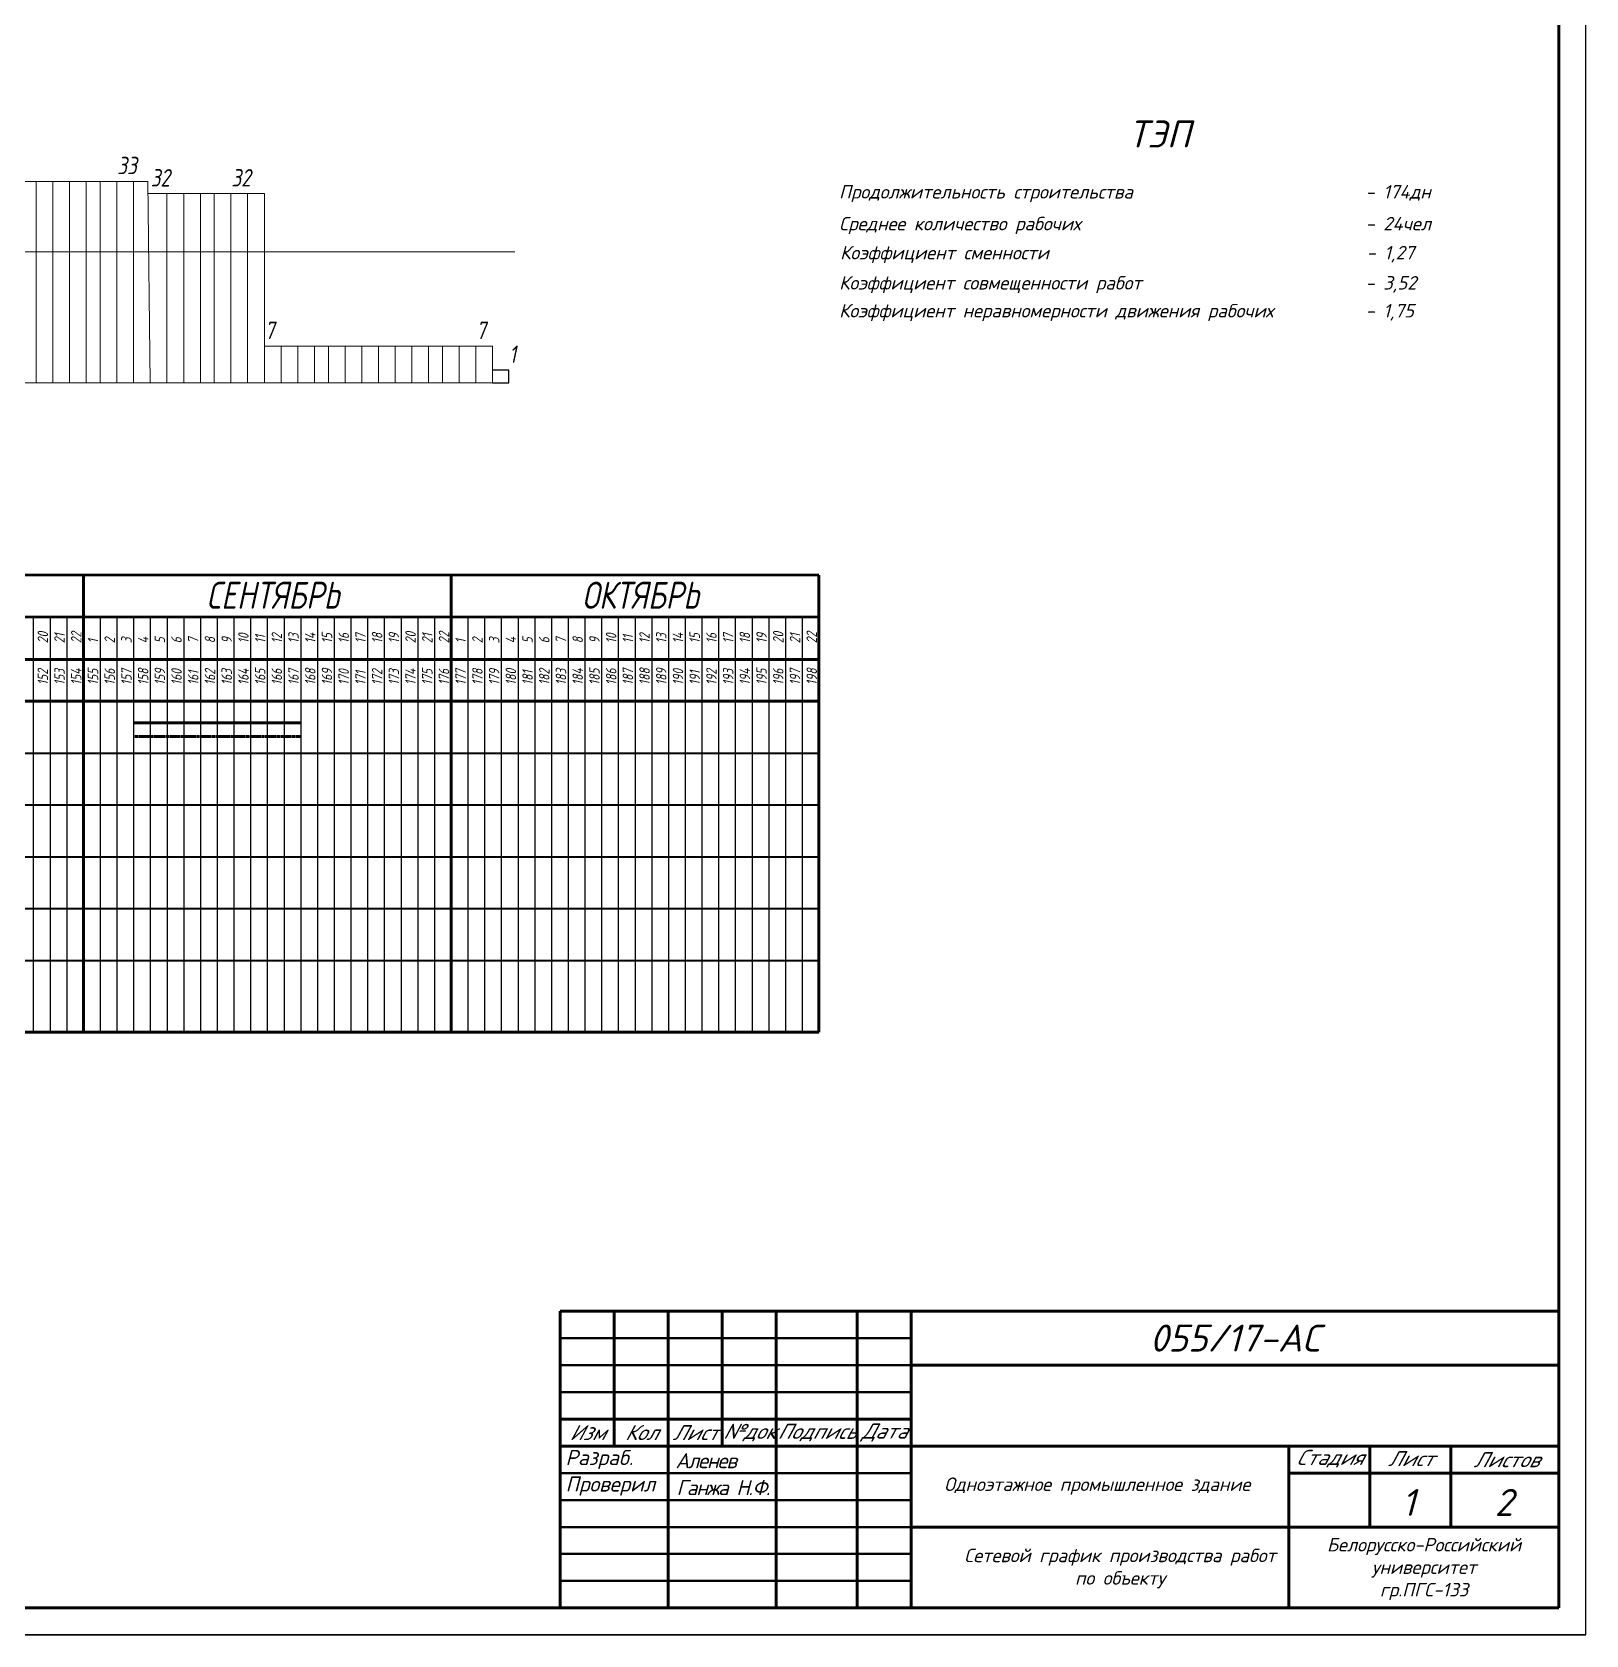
# Model space of a CAD drawing. Header units: millimetres. Extents: x -345369 to 252202, y 74562 to 424723.
# Drawn here: x 15687 to 44468, y 144201 to 173901 of the extents above; entities that cross this region are included whole.
import ezdxf

# ---------------------------------------------------------------- set-up
doc = ezdxf.new("R2010")
doc.units = ezdxf.units.MM
doc.linetypes.add('KL', pattern=[4, 2, -2])
for name, color, linetype in [('1STAIR2D', 30, 'Continuous'), ('A0-07', 30, 'Continuous'), ('A0-08', 101, 'Continuous')]:
    doc.layers.add(name, color=color, linetype=linetype)
doc.layers.add('Штампы&Таблицы', color=1, linetype='Continuous', lineweight=70)
doc.styles.add('RUSS', font='isocpeui.ttf', dxfattribs={"width": 0.8})
doc.styles.get("Standard").update_dxf_attribs({"font": 'isocpeur.TTF', "oblique": 15})

msp = doc.modelspace()

# ---------------------------------------------------------------- linework, layer by layer
at = {"color": 0}
msp.add_line((44468.411729, 144200.907717), (44468.411729, 203600.907717), dxfattribs=at)
for p, q in [((24518.909212, 167638.363556), (24217.056874, 167638.363556)), ((24518.909212, 167398.502564), (24518.909212, 167638.363556)), ((24217.056874, 167398.502564), (24518.909212, 167398.502564))]:
    msp.add_line(p, q)
at = {"layer": '1STAIR2D', "color": 0, "lineweight": 70}
for p, q in [((43968.411729, 144700.907717), (43968.411729, 203100.907717)), ((-37531.588271, 144700.907717), (43968.411729, 144700.907717))]:
    msp.add_line(p, q, dxfattribs=at)
at = {"layer": '1STAIR2D', "color": 0, "lineweight": 100}
for p, q in [((43968.411729, 150200.907717), (25468.411729, 150200.907717)), ((25468.411729, 150200.907717), (25468.411729, 144700.907717)), ((26468.411729, 150200.907717), (26468.411729, 147700.907717)), ((27468.411633, 150200.907752), (27468.411633, 144700.907752)), ((28468.411729, 150200.907717), (28468.411729, 147700.907717)), ((29468.411633, 150200.907752), (29468.411633, 144700.907752)), ((30968.411633, 150200.907752), (30968.411633, 144700.907752)), ((31968.411729, 150200.907717), (31968.411729, 144700.907717)), ((43968.411633, 149200.907712), (31968.411633, 149200.907712)), ((31968.411578, 148200.907737), (25468.411578, 148200.907737)), ((31968.411578, 147700.907737), (25468.411578, 147700.907737)), ((43968.411729, 147700.907717), (31968.411729, 147700.907717)), ((38968.411729, 147700.907717), (38968.411729, 144700.907717)), ((40468.411729, 147700.907717), (40468.411729, 146200.907717)), ((41968.411729, 147700.907717), (41968.411729, 146200.907717)), ((43968.411729, 147200.907717), (38968.411729, 147200.907717)), ((43968.411633, 146200.907712), (31968.411633, 146200.907712))]:
    msp.add_line(p, q, dxfattribs=at)
at = {"layer": '1STAIR2D', "color": 0, "lineweight": 50}
for p, q in [((31968.411729, 149700.907717), (25468.411729, 149700.907717)), ((31968.411729, 149200.907712), (25468.411729, 149200.907712)), ((31968.411578, 148700.907737), (25468.411578, 148700.907737)), ((31968.411578, 147200.907737), (25468.411578, 147200.907737)), ((31968.411578, 146700.907737), (25468.411578, 146700.907737)), ((31968.411578, 146200.907737), (25468.411578, 146200.907737)), ((31968.411578, 145700.907737), (25468.411578, 145700.907737)), ((31968.411578, 145200.907737), (25468.411578, 145200.907737))]:
    msp.add_line(p, q, dxfattribs=at)
at = {"layer": '1STAIR2D', "color": 0}
for p, q in [((25468.411729, 149700.907717), (25468.411729, 149700.907717)), ((-39531.588271, 144200.907717), (44468.411729, 144200.907717))]:
    msp.add_line(p, q, dxfattribs=at)
at = {"layer": 'A0-07', "color": 0, "lineweight": 20}
for p, q in [((12154.090475, 171134.633592), (15762.279274, 171134.633592)), ((15762.279274, 167398.502564), (15762.279274, 171134.633592)), ((15762.279274, 167398.502564), (15762.279274, 171134.633592)), ((15762.279274, 167398.502564), (15762.279274, 171134.633592)), ((15762.279274, 167398.502564), (15762.279274, 171134.633592)), ((15762.279274, 167398.502564), (15762.279274, 171134.633592)), ((15762.279274, 171134.633592), (17833.153585, 171134.633592)), ((16071.879274, 167398.502564), (16071.879274, 171134.633592)), ((16071.879274, 167398.502564), (16071.879274, 171134.633592)), ((16071.879274, 167398.502564), (16071.879274, 171134.633592)), ((16071.879274, 167398.502564), (16071.879274, 171134.633592)), ((16381.479274, 167398.502564), (16381.479274, 171134.633592)), ((16381.479274, 167398.502564), (16381.479274, 171134.633592)), ((16691.079274, 167398.502564), (16691.079274, 171134.633592)), ((16691.079274, 167398.502564), (16691.079274, 171134.633592)), ((16947.173674, 167398.502564), (16947.173674, 171134.633592)), ((17256.773674, 167398.502564), (17256.773674, 171134.633592)), ((17256.773674, 167398.502564), (17256.773674, 171134.633592)), ((17566.373674, 167398.502564), (17566.373674, 171134.633592)), ((17566.373674, 167398.502564), (17566.373674, 171134.633592)), ((17566.373674, 167398.502564), (17566.373674, 171134.633592)), ((17566.373674, 167398.502564), (17566.373674, 171134.633592)), ((17875.973674, 167398.502564), (17833.153585, 171134.633592)), ((17831.325485, 170907.018763), (19989.668074, 170907.018763)), ((18185.573674, 167398.502564), (18185.573674, 170907.018763)), ((18185.573674, 167398.502564), (18185.573674, 170907.018763)), ((18185.573674, 167398.502564), (18185.573674, 170907.018763)), ((18185.573674, 167398.502564), (18185.573674, 170907.018763)), ((18495.173674, 167398.502564), (18495.173674, 170907.018763)), ((18495.173674, 167398.502564), (18495.173674, 170907.018763)), ((18804.773674, 167398.502564), (18804.773674, 170907.018763)), ((18804.773674, 167398.502564), (18804.773674, 170907.018763)), ((19060.868074, 167398.502564), (19060.868074, 170907.018763)), ((19370.468074, 167398.502564), (19370.468074, 170907.018763)), ((19370.468074, 167398.502564), (19370.468074, 170907.018763)), ((19680.068074, 167398.502564), (19680.068074, 170907.018763)), ((19680.068074, 167398.502564), (19680.068074, 170907.018763)), ((19680.068074, 167398.502564), (19680.068074, 170907.018763)), ((19680.068074, 167398.502564), (19680.068074, 170907.018763)), ((19989.668074, 167398.502564), (19989.668074, 170907.018763)), ((24631.400259, 169829.367819), (-30136.174907, 169829.367819)), ((-30136.174907, 169829.367819), (24518.909212, 169829.367819)), ((19989.668074, 168081.361646), (24217.056874, 168081.361646)), ((20299.268074, 167398.502564), (20299.268074, 168081.361646)), ((20299.268074, 167398.502564), (20299.268074, 168081.361646)), ((20299.268074, 167398.502564), (20299.268074, 168081.361646)), ((20299.268074, 167398.502564), (20299.268074, 168081.361646)), ((20608.868074, 167398.502564), (20608.868074, 168081.361646)), ((20608.868074, 167398.502564), (20608.868074, 168081.361646)), ((20918.468074, 167398.502564), (20918.468074, 168081.361646)), ((20918.468074, 167398.502564), (20918.468074, 168081.361646)), ((21174.562474, 167398.502564), (21174.562474, 168081.361646)), ((21484.162474, 167398.502564), (21484.162474, 168081.361646)), ((21484.162474, 167398.502564), (21484.162474, 168081.361646)), ((21793.762474, 167398.502564), (21793.762474, 168081.361646)), ((21793.762474, 167398.502564), (21793.762474, 168081.361646)), ((21793.762474, 167398.502564), (21793.762474, 168081.361646)), ((21793.762474, 167398.502564), (21793.762474, 168081.361646)), ((22103.362474, 167398.502564), (22103.362474, 168081.361646)), ((22412.962474, 167398.502564), (22412.962474, 168081.361646)), ((22412.962474, 167398.502564), (22412.962474, 168081.361646)), ((22412.962474, 167398.502564), (22412.962474, 168081.361646)), ((22412.962474, 167398.502564), (22412.962474, 168081.361646)), ((22722.562474, 167398.502564), (22722.562474, 168081.361646)), ((22722.562474, 167398.502564), (22722.562474, 168081.361646)), ((23032.162474, 167398.502564), (23032.162474, 168081.361646)), ((23032.162474, 167398.502564), (23032.162474, 168081.361646)), ((23288.256874, 167398.502564), (23288.256874, 168081.361646)), ((23597.856874, 167398.502564), (23597.856874, 168081.361646)), ((23597.856874, 167398.502564), (23597.856874, 168081.361646)), ((23907.456874, 167398.502564), (23907.456874, 168081.361646)), ((23907.456874, 167398.502564), (23907.456874, 168081.361646)), ((23907.456874, 167398.502564), (23907.456874, 168081.361646)), ((23907.456874, 167398.502564), (23907.456874, 168081.361646)), ((24217.056874, 167398.502564), (24217.056874, 168081.361646)), ((-30001.353063, 167398.502564), (24217.056874, 167398.502564))]:
    msp.add_line(p, q, dxfattribs=at)
at = {"layer": 'A0-07', "color": 0, "lineweight": 70}
for p, q in [((16638.334454, 162276.409595), (16638.334454, 163839.354346)), ((23449.534454, 162276.409595), (23449.534454, 163839.354346)), ((30260.734454, 162276.409595), (30260.734454, 163839.354346)), ((16638.334454, 162276.409595), (16638.334454, 161502.409595)), ((23449.534454, 162276.409595), (23449.534454, 161502.409595)), ((30260.734454, 162276.409595), (30260.734454, 161502.409595)), ((16638.334454, 161904.354346), (16638.334454, 155366.776444)), ((23449.534454, 161904.354346), (23449.534454, 155366.776444)), ((30260.734454, 161904.354346), (30260.734454, 155366.776444))]:
    msp.add_line(p, q, dxfattribs=at)
at = {"layer": 'A0-07', "color": 0, "lineweight": 30}
for p, q in [((18805.534454, 161502.409595), (18805.534454, 161502.409595)), ((21591.934454, 161502.409595), (21591.934454, 161502.409595))]:
    msp.add_line(p, q, dxfattribs=at)
at = {"layer": 'A0-07', "color": 0, "lineweight": 90}
msp.add_line((17567.134454, 161102.286282), (20663.134454, 161102.286282), dxfattribs=at)
at = {"layer": 'A0-07', "color": 0, "linetype": 'KL', "lineweight": 90}
msp.add_line((17567.134454, 160846.804328), (20663.134454, 160846.804328), dxfattribs=at)
at = {"layer": 'A0-08', "color": 0, "lineweight": 70}
for p, q in [((-24834.365944, 163854.299097), (30260.734454, 163839.354346)), ((-24228.865546, 163050.409595), (30260.734454, 163065.354346)), ((-24228.865546, 162276.409595), (30260.734454, 162276.409595)), ((-17417.665546, 162276.503887), (30260.734454, 162276.409595)), ((-31645.565944, 161502.409595), (30260.734454, 161502.409595)), ((-24834.365944, 161502.409595), (30260.734454, 161502.409595)), ((-31645.565944, 155366.776444), (30260.734454, 155366.776444)), ((-24834.365944, 155366.776444), (30260.734454, 155366.776444))]:
    msp.add_line(p, q, dxfattribs=at)
at = {"layer": 'A0-08', "color": 0, "lineweight": 40}
for p, q in [((16638.334454, 163065.354346), (16638.334454, 161130.354346)), ((23449.534454, 163065.354346), (23449.534454, 161130.354346)), ((-31645.565944, 160541.813278), (30260.734454, 160541.813278)), ((-24834.365944, 160541.90757), (30260.734454, 160541.90757)), ((-31645.565944, 159581.216961), (30260.734454, 159581.216961)), ((-24834.365944, 159581.311253), (30260.734454, 159581.311253)), ((-31645.565944, 158620.620645), (30260.734454, 158620.620645)), ((-24834.365944, 158620.714936), (30260.734454, 158620.714936)), ((-31645.565944, 157660.024328), (30260.734454, 157660.024328)), ((-24834.365944, 157660.11862), (30260.734454, 157660.11862)), ((-31645.565944, 156699.428011), (30260.734454, 156699.428011)), ((-24834.365944, 156699.522303), (30260.734454, 156699.522303))]:
    msp.add_line(p, q, dxfattribs=at)
at = {"layer": 'A0-08', "color": 0, "lineweight": 35}
msp.add_line((30260.734454, 163065.354346), (30260.734454, 161130.354346), dxfattribs=at)
at = {"layer": 'A0-08', "color": 0}
for p, q in [((15709.534454, 163050.409595), (15709.534454, 162276.409595)), ((16019.134454, 163050.409595), (16019.134454, 162276.409595)), ((16328.734454, 163050.409595), (16328.734454, 162276.409595)), ((16947.934454, 163050.409595), (16947.934454, 162276.409595)), ((17257.534454, 163050.409595), (17257.534454, 162276.409595)), ((17567.134454, 163050.409595), (17567.134454, 162276.409595)), ((17876.734454, 163050.409595), (17876.734454, 162276.409595)), ((18186.334454, 163050.409595), (18186.334454, 162276.409595)), ((18495.934454, 163050.409595), (18495.934454, 162276.409595)), ((18805.534454, 163050.409595), (18805.534454, 162276.409595)), ((19115.134454, 163050.409595), (19115.134454, 162276.409595)), ((19424.734454, 163050.409595), (19424.734454, 162276.409595)), ((19734.334454, 163050.409595), (19734.334454, 162276.409595)), ((20043.934454, 163050.409595), (20043.934454, 162276.409595)), ((20353.534454, 163050.409595), (20353.534454, 162276.409595)), ((20663.134454, 163050.409595), (20663.134454, 162276.409595)), ((20972.734454, 163050.409595), (20972.734454, 162276.409595)), ((21282.334454, 163050.409595), (21282.334454, 162276.409595)), ((21591.934454, 163050.409595), (21591.934454, 162276.409595)), ((21901.534454, 163050.409595), (21901.534454, 162276.409595)), ((22211.134454, 163050.409595), (22211.134454, 162276.409595)), ((22520.734454, 163050.409595), (22520.734454, 162276.409595)), ((22830.334454, 163050.409595), (22830.334454, 162276.409595)), ((23139.934454, 163050.409595), (23139.934454, 162276.409595)), ((23759.134454, 163050.409595), (23759.134454, 162276.409595)), ((24068.734454, 163050.409595), (24068.734454, 162276.409595)), ((24378.334454, 163050.409595), (24378.334454, 162276.409595)), ((24687.934454, 163050.409595), (24687.934454, 162276.409595)), ((24997.534454, 163050.409595), (24997.534454, 162276.409595)), ((25307.134454, 163050.409595), (25307.134454, 162276.409595)), ((25616.734454, 163050.409595), (25616.734454, 162276.409595)), ((25926.334454, 163050.409595), (25926.334454, 162276.409595)), ((26235.934454, 163050.409595), (26235.934454, 162276.409595)), ((26545.534454, 163050.409595), (26545.534454, 162276.409595)), ((26855.134454, 163050.409595), (26855.134454, 162276.409595)), ((27164.734454, 163050.409595), (27164.734454, 162276.409595)), ((27474.334454, 163050.409595), (27474.334454, 162276.409595)), ((27783.934454, 163050.409595), (27783.934454, 162276.409595)), ((28093.534454, 163050.409595), (28093.534454, 162276.409595)), ((28403.134454, 163050.409595), (28403.134454, 162276.409595)), ((28712.734454, 163050.409595), (28712.734454, 162276.409595)), ((29022.334454, 163050.409595), (29022.334454, 162276.409595)), ((29331.934454, 163050.409595), (29331.934454, 162276.409595)), ((29641.534454, 163050.409595), (29641.534454, 162276.409595)), ((29951.134454, 163050.409595), (29951.134454, 162276.409595)), ((30260.734454, 163050.409595), (30260.734454, 162276.409595)), ((15709.534454, 162276.409595), (15709.534454, 161502.409595)), ((16019.134454, 162276.409595), (16019.134454, 161502.409595)), ((16328.734454, 162276.409595), (16328.734454, 161502.409595)), ((16947.934454, 162276.409595), (16947.934454, 161502.409595)), ((17257.534454, 162276.409595), (17257.534454, 161502.409595)), ((17567.134454, 162276.409595), (17567.134454, 161502.409595)), ((17876.734454, 162276.409595), (17876.734454, 161502.409595)), ((18186.334454, 162276.409595), (18186.334454, 161502.409595)), ((18495.934454, 162276.409595), (18495.934454, 161502.409595)), ((18805.534454, 162276.409595), (18805.534454, 161502.409595)), ((19115.134454, 162276.409595), (19115.134454, 161502.409595)), ((19424.734454, 162276.409595), (19424.734454, 161502.409595)), ((19734.334454, 162276.409595), (19734.334454, 161502.409595)), ((20043.934454, 162276.409595), (20043.934454, 161502.409595)), ((20353.534454, 162276.409595), (20353.534454, 161502.409595)), ((20663.134454, 162276.409595), (20663.134454, 161502.409595)), ((20972.734454, 162276.409595), (20972.734454, 161502.409595)), ((21282.334454, 162276.409595), (21282.334454, 161502.409595)), ((21591.934454, 162276.409595), (21591.934454, 161502.409595)), ((21901.534454, 162276.409595), (21901.534454, 161502.409595)), ((22211.134454, 162276.409595), (22211.134454, 161502.409595)), ((22520.734454, 162276.409595), (22520.734454, 161502.409595)), ((22830.334454, 162276.409595), (22830.334454, 161502.409595)), ((23139.934454, 162276.409595), (23139.934454, 161502.409595)), ((23759.134454, 162276.409595), (23759.134454, 161502.409595)), ((24068.734454, 162276.409595), (24068.734454, 161502.409595)), ((24378.334454, 162276.409595), (24378.334454, 161502.409595)), ((24687.934454, 162276.409595), (24687.934454, 161502.409595)), ((24997.534454, 162276.409595), (24997.534454, 161502.409595)), ((25307.134454, 162276.409595), (25307.134454, 161502.409595)), ((25616.734454, 162276.409595), (25616.734454, 161502.409595)), ((25926.334454, 162276.409595), (25926.334454, 161502.409595)), ((26235.934454, 162276.409595), (26235.934454, 161502.409595)), ((26545.534454, 162276.409595), (26545.534454, 161502.409595)), ((26855.134454, 162276.409595), (26855.134454, 161502.409595)), ((27164.734454, 162276.409595), (27164.734454, 161502.409595)), ((27474.334454, 162276.409595), (27474.334454, 161502.409595)), ((27783.934454, 162276.409595), (27783.934454, 161502.409595)), ((28093.534454, 162276.409595), (28093.534454, 161502.409595)), ((28403.134454, 162276.409595), (28403.134454, 161502.409595)), ((28712.734454, 162276.409595), (28712.734454, 161502.409595)), ((29022.334454, 162276.409595), (29022.334454, 161502.409595)), ((29331.934454, 162276.409595), (29331.934454, 161502.409595)), ((29641.534454, 162276.409595), (29641.534454, 161502.409595)), ((29951.134454, 162276.409595), (29951.134454, 161502.409595)), ((30260.734454, 162276.409595), (30260.734454, 161502.409595)), ((15709.534454, 161502.409595), (15709.534454, 155366.776444)), ((16019.134454, 161502.409595), (16019.134454, 155366.776444)), ((16328.734454, 161502.409595), (16328.734454, 155366.776444)), ((16947.934454, 161502.409595), (16947.934454, 155366.776444)), ((17257.534454, 161502.409595), (17257.534454, 155366.776444)), ((17567.134454, 161502.409595), (17567.134454, 155366.776444)), ((17876.734454, 161502.409595), (17876.734454, 155366.776444)), ((18186.334454, 161502.409595), (18186.334454, 155366.776444)), ((18495.934454, 161502.409595), (18495.934454, 155366.776444)), ((18805.534454, 161502.409595), (18805.534454, 155366.776444)), ((19115.134454, 161502.409595), (19115.134454, 155366.776444)), ((19424.734454, 161502.409595), (19424.734454, 155366.776444)), ((19734.334454, 161502.409595), (19734.334454, 155366.776444)), ((20043.934454, 161502.409595), (20043.934454, 155366.776444)), ((20353.534454, 161502.409595), (20353.534454, 155366.776444)), ((20663.134454, 161502.409595), (20663.134454, 155366.776444)), ((20972.734454, 161502.409595), (20972.734454, 155366.776444)), ((21282.334454, 161502.409595), (21282.334454, 155366.776444)), ((21591.934454, 161502.409595), (21591.934454, 155366.776444)), ((21901.534454, 161502.409595), (21901.534454, 155366.776444)), ((22211.134454, 161502.409595), (22211.134454, 155366.776444)), ((22520.734454, 161502.409595), (22520.734454, 155366.776444)), ((22830.334454, 161502.409595), (22830.334454, 155366.776444)), ((23139.934454, 161502.409595), (23139.934454, 155366.776444)), ((23759.134454, 161502.409595), (23759.134454, 155366.776444)), ((24068.734454, 161502.409595), (24068.734454, 155366.776444)), ((24378.334454, 161502.409595), (24378.334454, 155366.776444)), ((24687.934454, 161502.409595), (24687.934454, 155366.776444)), ((24997.534454, 161502.409595), (24997.534454, 155366.776444)), ((25307.134454, 161502.409595), (25307.134454, 155366.776444)), ((25616.734454, 161502.409595), (25616.734454, 155366.776444)), ((25926.334454, 161502.409595), (25926.334454, 155366.776444)), ((26235.934454, 161502.409595), (26235.934454, 155366.776444)), ((26545.534454, 161502.409595), (26545.534454, 155366.776444)), ((26855.134454, 161502.409595), (26855.134454, 155366.776444)), ((27164.734454, 161502.409595), (27164.734454, 155366.776444)), ((27474.334454, 161502.409595), (27474.334454, 155366.776444)), ((27783.934454, 161502.409595), (27783.934454, 155366.776444)), ((28093.534454, 161502.409595), (28093.534454, 155366.776444)), ((28403.134454, 161502.409595), (28403.134454, 155366.776444)), ((28712.734454, 161502.409595), (28712.734454, 155366.776444)), ((29022.334454, 161502.409595), (29022.334454, 155366.776444)), ((29331.934454, 161502.409595), (29331.934454, 155366.776444)), ((29641.534454, 161502.409595), (29641.534454, 155366.776444)), ((29951.134454, 161502.409595), (29951.134454, 155366.776444))]:
    msp.add_line(p, q, dxfattribs=at)
at = {"layer": 'Штампы&Таблицы', "color": 0, "lineweight": 25}
for q in [(44468.426433, 203600.925999), (-39631.573567, 144200.925999)]:
    msp.add_line((44468.426433, 144200.925999), q, dxfattribs=at)

# ---------------------------------------------------------------- texts
at = {"color": 0, "lineweight": 25, "style": 'RUSS', "width": 0.8}
for s, p in [('33', (17264.787707, 171266.905284)), ('32', (17883.154937, 171038.950438)), ('32', (19378.481625, 171039.290455)), ('7', (19997.681857, 168213.633338)), ('7', (23911.963922, 168212.201874)), ('1', (24523.415947, 167769.159753))]:
    msp.add_text(s, height=322.5, dxfattribs=at).set_placement(p)
at = {"color": 0, "lineweight": 35, "style": 'RUSS', "width": 0.8}
for s, p in [('СЕНТЯБРЬ', (18919.890966, 163215.488993)), ('ОКТЯБРЬ', (25875.423633, 163215.488993))]:
    msp.add_text(s, height=500, dxfattribs=at).set_placement(p)
at = {"color": 0}
for s, insert, char_height, width, attachment_point in [('ТЭП', (36567.334276, 172012.101073), 500, 12366.45502517, 5), ('\\pl250,t10000;Продолжительность строительства^I- 174дн', (30384.106764, 170906.931213), 250, 23064.09534439, 4), ('\\pl250,t10000;Среднее количество рабочих^I- 24чел', (30385.122198, 170317.33124), 250, 25892.45310378, 4), ('\\pl250,t10000;Коэффициент сменности^I- 1,27', (30403.115884, 169779.572749), 250, 25892.45310378, 4), ('\\pl250,t10000;Коэффициент совмещенности работ^I- 3,52', (30385.122198, 169220.802901), 250, 25892.45310378, 4), ('\\pl250,t10000;Коэффициент неравномерности движения рабочих^I- 1,75', (30385.122198, 168704.055769), 250, 25892.45310378, 4), ('\\pl250,t250;Одноэтажное промышленное здание', (35291.739537, 146959.305608), 250, 7000, 5), ('\\pl250,t250;Сетевой график производства работ по объекту', (35714.130506, 145431.684295), 250, 6284.73534126, 5)]:
    msp.add_mtext(s, dxfattribs=dict(at, insert=insert, char_height=char_height, width=width, attachment_point=attachment_point))
at = {"layer": '1STAIR2D', "color": 0}
for s, insert, char_height, width, attachment_point in [('055/17-АС', (37968.411681, 149700.907715), 500, 11999.99990438, 5), ('{\\fISOCPEUR|b0|i1|c204|p34;Изм}', (25968.411729, 147950.907737), 280, 1000, 5), ('{\\fISOCPEUR|b0|i1|c204|p34;Кол}', (26968.411681, 147950.907737), 280, 999.99990438, 5), ('{\\fISOCPEUR|b0|i1|c204|p34;Лист}', (27968.411681, 147950.907737), 280, 1000.00009562, 5), ('{\\fISOCPEUR|b0|i1|c204|p34;№док}', (28968.411681, 147950.907737), 280, 999.99990438, 5), ('{\\fISOCPEUR|b0|i1|c204|p34;Подпись}', (30218.411633, 147950.907737), 280, 1500, 5), ('{\\fISOCPEUR|b0|i1|c204|p34;Дата}', (31468.411681, 147950.907737), 280, 1000.00009562, 5), ('Разраб.', (25567.403141, 147450.907737), 280, 1901.00849216, 4), ('{\\fISOCPEUR|b0|i1|c204|p34;Стадия}', (39717.403141, 147468.243251), 280, 1500, 5), ('{\\T0.9;Аленев}', (27604.111208, 147429.731173), 280, 2001.00849216, 4), ('{\\fISOCPEUR|b0|i1|c204|p34;Лист}', (41217.403141, 147468.243251), 280, 1500, 5), ('{\\fISOCPEUR|b0|i1|c204|p34;Листов}', (42990.300766, 147448.180559), 280, 1403.22615183, 5), ('Проверил', (25567.40299, 146959.575504), 280, 1901.00864258, 4), ('{\\T0.9;Ганжа Н.Ф.}', (27623.674296, 146931.019035), 280, 2001.00849216, 4), ('1', (41182.536725, 146656.181933), 500, 1251.35958494, 5), ('2', (42948.816189, 146656.181933), 500, 1251.35958494, 5), ('Белорусско-Российский университет\\Pгр.ПГС-133', (41469.681354, 145422.280759), 250, 4927.76127091, 5)]:
    msp.add_mtext(s, dxfattribs=dict(at, insert=insert, char_height=char_height, width=width, attachment_point=attachment_point))
at = {"layer": 'A0-08', "color": 0, "lineweight": 25, "style": 'RUSS', "width": 0.8}
for s, p in [('20', (15982.919526, 162575.919181)), ('21', (16292.634387, 162575.919181)), ('22', (16602.234387, 162575.919181)), ('10', (19698.119526, 162575.919181)), ('12', (20317.319526, 162575.919181)), ('13', (20626.919526, 162575.919181)), ('14', (20936.519526, 162575.919181)), ('15', (21246.119526, 162575.919181)), ('16', (21555.719526, 162575.919181)), ('17', (21865.319526, 162575.919181)), ('18', (22174.919526, 162575.919181)), ('19', (22484.519526, 162575.919181)), ('20', (22794.119526, 162575.919181)), ('21', (23103.834387, 162575.919181)), ('22', (23413.434387, 162575.919181)), ('10', (26509.319526, 162575.919181)), ('12', (27128.519526, 162575.919181)), ('13', (27438.119526, 162575.919181)), ('14', (27747.719526, 162575.919181)), ('15', (28057.319526, 162575.919181)), ('16', (28366.919526, 162575.919181)), ('17', (28676.519526, 162575.919181)), ('18', (28986.119526, 162575.919181)), ('19', (29295.719526, 162575.919181)), ('20', (29605.319526, 162575.919181)), ('21', (29915.034387, 162575.919181)), ('22', (30224.634387, 162575.919181)), ('1', (16911.719526, 162575.919181)), ('2', (17221.319526, 162575.919181)), ('3', (17530.919526, 162575.919181)), ('4', (17840.519526, 162575.919181)), ('5', (18150.119526, 162575.919181)), ('6', (18459.719526, 162575.919181)), ('7', (18769.319526, 162575.919181)), ('8', (19078.919526, 162575.919181)), ('9', (19388.519526, 162575.919181)), ('11', (20007.719526, 162575.919181)), ('1', (23722.919526, 162575.919181)), ('2', (24032.519526, 162575.919181)), ('3', (24342.119526, 162575.919181)), ('4', (24651.719526, 162575.919181)), ('5', (24961.319526, 162575.919181)), ('6', (25270.919526, 162575.919181)), ('7', (25580.519526, 162575.919181)), ('8', (25890.119526, 162575.919181)), ('9', (26199.719526, 162575.919181)), ('11', (26818.919526, 162575.919181)), ('152', (15982.919526, 161801.919181)), ('153', (16292.634387, 161801.919181)), ('154', (16602.234387, 161801.919181)), ('155', (16911.719526, 161801.919181)), ('156', (17221.319526, 161801.919181)), ('157', (17530.919526, 161801.919181)), ('158', (17840.519526, 161801.919181)), ('159', (18150.119526, 161801.919181)), ('160', (18459.719526, 161801.919181)), ('161', (18769.319526, 161801.919181)), ('162', (19078.919526, 161801.919181)), ('163', (19388.519526, 161801.919181)), ('164', (19698.119526, 161801.919181)), ('165', (20007.719526, 161801.919181)), ('166', (20317.319526, 161801.919181)), ('167', (20626.919526, 161801.919181)), ('168', (20936.519526, 161801.919181)), ('169', (21246.119526, 161801.919181)), ('170', (21555.719526, 161801.919181)), ('171', (21865.319526, 161801.919181)), ('172', (22174.919526, 161801.919181)), ('173', (22484.519526, 161801.919181)), ('174', (22794.119526, 161801.919181)), ('175', (23103.834387, 161801.919181)), ('176', (23413.434387, 161801.919181)), ('177', (23722.919526, 161801.919181)), ('178', (24032.519526, 161801.919181)), ('179', (24342.119526, 161801.919181)), ('180', (24651.719526, 161801.919181)), ('181', (24961.319526, 161801.919181)), ('182', (25270.919526, 161801.919181)), ('183', (25580.519526, 161801.919181)), ('184', (25890.119526, 161801.919181)), ('185', (26199.719526, 161801.919181)), ('186', (26509.319526, 161801.919181)), ('187', (26818.919526, 161801.919181)), ('188', (27128.519526, 161801.919181)), ('189', (27438.119526, 161801.919181)), ('190', (27747.719526, 161801.919181)), ('191', (28057.319526, 161801.919181)), ('192', (28366.919526, 161801.919181)), ('193', (28676.519526, 161801.919181)), ('194', (28986.119526, 161801.919181)), ('195', (29295.719526, 161801.919181)), ('196', (29605.319526, 161801.919181)), ('197', (29915.034387, 161801.919181)), ('198', (30224.634387, 161801.919181))]:
    msp.add_text(s, height=193.5, rotation=90, dxfattribs=at).set_placement(p)

doc.saveas('drawing.dxf')
